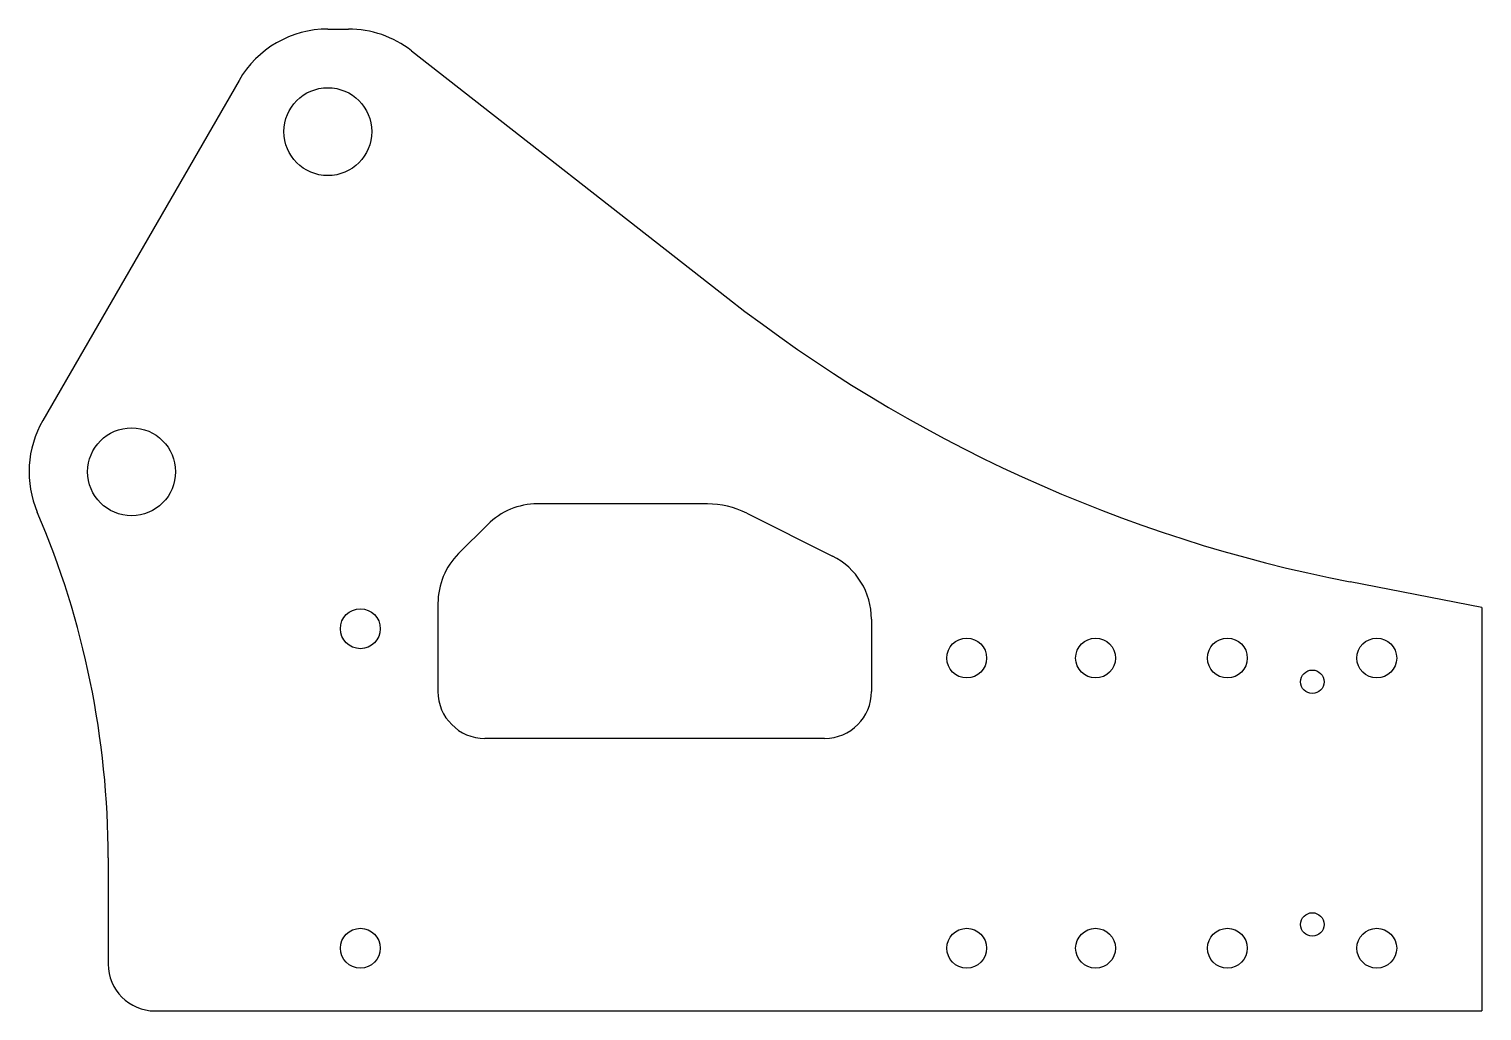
# Model space of a CAD drawing. Header units: millimetres. Extents: x 5342 to 26528, y -1153 to 6041.
# Drawn here: x 24048 to 26528, y 1990 to 3665 of the extents above; entities that cross this region are included whole.
import ezdxf

# ---------------------------------------------------------------- set-up
doc = ezdxf.new("R2010")
doc.units = ezdxf.units.MM
doc.layers.add('7', color=7, linetype='Continuous')

msp = doc.modelspace()

# ---------------------------------------------------------------- linework, layer by layer
for p, q in [((24558.14, 3665.221), (24593.14, 3665.221)), ((24700.88, 3628.123), (25240.899, 3206.215)), ((24406.585, 3577.721), (24071.585, 2997.484)), ((25206.008, 2855.221), (24915.845, 2855.221)), ((25273.09, 2839.385), (25419.805, 2766.028)), ((24781.287, 2770.369), (24830.992, 2820.074)), ((26528.14, 2678.417), (26303.03, 2722.174)), ((24746.14, 2685.516), (24746.14, 2535.221)), ((26528.14, 2678.417), (26528.14, 1990.221)), ((25486.14, 2658.697), (25486.14, 2535.221)), ((25406.14, 2455.221), (24826.14, 2455.221)), ((24183.14, 2251.179), (24183.14, 2070.221)), ((24263.14, 1990.221), (26528.14, 1990.221))]:
    msp.add_line(p, q)
for centre, radius in [((24558.14, 3490.221), 75), ((24223.14, 2909.984), 75), ((26238.64, 2551.698), 20), ((26238.64, 2137.698), 20)]:
    msp.add_circle(centre, radius)
for centre, radius, start, end in [((24558.14, 3490.221), 175, 90, 150), ((24593.14, 3490.221), 175, 52, 90), ((26780.052, 5176.242), 2500, 232, 259), ((24223.14, 2909.984), 175, 150, 203.161042), ((24915.845, 2735.221), 120, 90, 135), ((25206.008, 2705.221), 150, 63.434949, 90), ((22683.14, 2251.179), 1500, 0, 23.161042), ((24866.14, 2685.516), 120, 135, 180), ((25366.14, 2658.697), 120, 360, 63.434949), ((24826.14, 2535.221), 80, 180, 270), ((25406.14, 2535.221), 80, 270, 0), ((24263.14, 2070.221), 80, 180, 270)]:
    msp.add_arc(centre, radius, start, end)
at = {"layer": '7'}
for centre in [(24613.64, 2642.198), (25648.64, 2592.198), (25868.64, 2592.198), (26093.64, 2592.198), (26348.64, 2592.198), (24613.64, 2097.198), (25648.64, 2097.198), (25868.64, 2097.198), (26093.64, 2097.198), (26348.64, 2097.198)]:
    msp.add_circle(centre, 34, dxfattribs=at)

doc.saveas('drawing.dxf')
